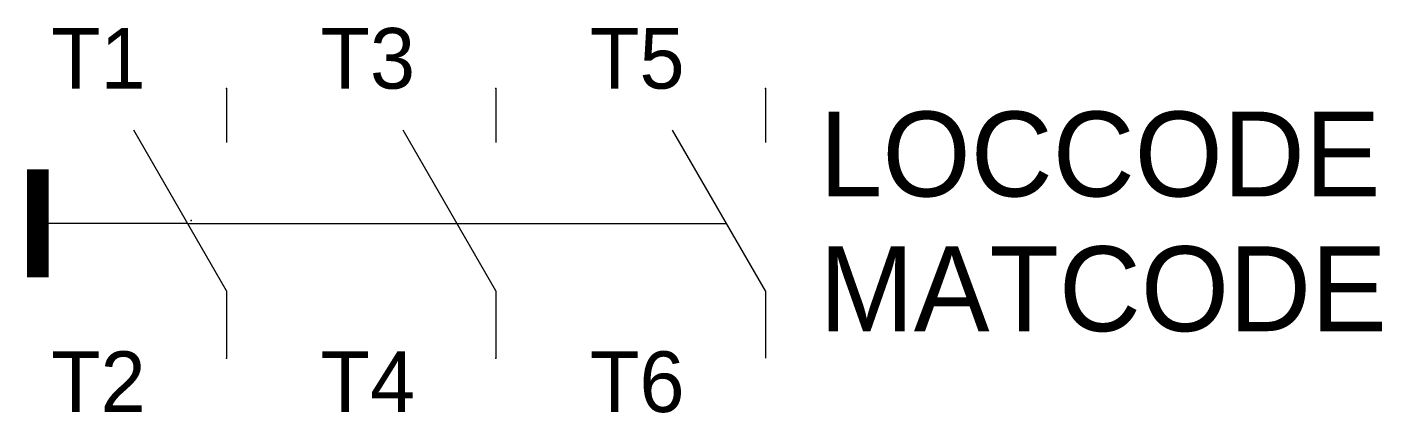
# Model space of a CAD drawing. Extents: x -7.4 to 42.9, y -7 to 7.3.
import ezdxf
from ezdxf.enums import TextEntityAlignment as Align

# ---------------------------------------------------------------- set-up
doc = ezdxf.new("R2010")
doc.units = 0
doc.linetypes.add('DASHED', pattern=[0])
doc.layers.get('0').update_dxf_attribs({"linetype": 'CONTINUOUS'})
for name, color, linetype in [('A', 7, 'CONTINUOUS'), ('C', 6, 'CONTINUOUS'), ('T2', 1, 'CONTINUOUS')]:
    doc.layers.add(name, color=color, linetype=linetype)

msp = doc.modelspace()

# ---------------------------------------------------------------- linework, layer by layer
at = {"color": 0}
for p, q in [((0, 5), (0, 3)), ((10, 5), (10, 3)), ((20, 5), (20, 3)), ((0, -2.5), (-3.444, 3.464)), ((10, -2.5), (6.556, 3.464)), ((20, -2.5), (16.556, 3.464)), ((0, -2.5), (0, -5)), ((10, -2.5), (10, -5)), ((20, -2.5), (20, -5))]:
    msp.add_line(p, q, dxfattribs=at)
at = {"color": 0, "linetype": 'CONTINUOUS'}
msp.add_line((-1.443, 0), (-7, 0), dxfattribs=at)
at = {"color": 0, "linetype": 'DASHED'}
msp.add_line((-1.44, 0), (18.56, 0), dxfattribs=at)
at = {"color": 0, "linetype": 'CONTINUOUS', "const_width": 0.8}
msp.add_lwpolyline([(-7, -2), (-7, 2)], dxfattribs=at)
at = {"layer": 'A', "color": 0, "linetype": 'DASHED'}
msp.add_point((-1.306, 0.107), dxfattribs=at)
at = {"layer": 'C', "color": 0, "linetype": 'DASHED'}
for p in [(0, 5), (0, -5)]:
    msp.add_point(p, dxfattribs=at)
at = {"layer": 'C', "color": 0}
for p in [(10, 5), (20, 5), (10, -5)]:
    msp.add_point(p, dxfattribs=at)

# ---------------------------------------------------------------- texts
at = {"color": 0, "linetype": 'CONTINUOUS'}
for tag, p in [('LOCCODE', (22, 1)), ('MATCODE', (22, -4))]:
    msp.add_attdef(tag, p, '', height=3.15, dxfattribs=at)
at = {"layer": 'T2', "color": 0, "linetype": 'CONTINUOUS'}
for tag, p in [('T1', (-3, 5)), ('T3', (7, 5)), ('T5', (17, 5)), ('T2', (-3, -7)), ('T4', (7, -7)), ('T6', (17, -7))]:
    msp.add_attdef(tag, text='', height=2.25, dxfattribs=at).set_placement(p, align=Align.RIGHT)

doc.saveas('drawing.dxf')
